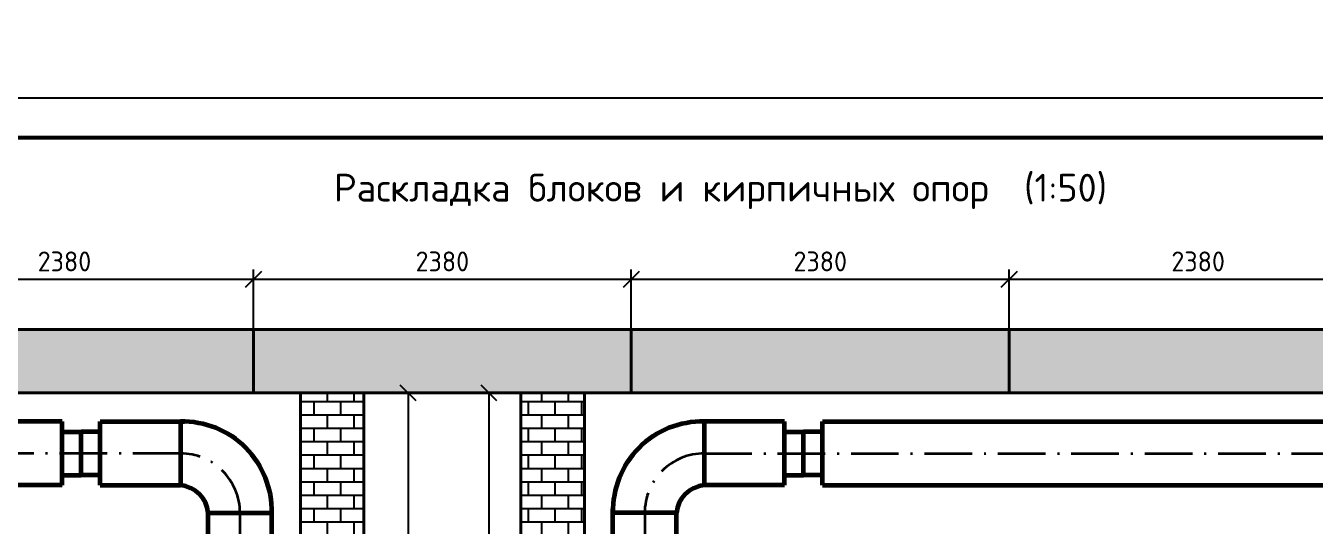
# Model space of a CAD drawing. Header units: millimetres. Extents: x 1601 to 15402, y -324 to 12625.
# Drawn here: x 12094.4 to 12256.8, y 684.3 to 747.3 of the extents above; entities that cross this region are included whole.
import ezdxf

# ---------------------------------------------------------------- set-up
doc = ezdxf.new("R2010")
doc.units = ezdxf.units.MM
doc.linetypes.add('ACAD_ISO10W100', pattern=[18.5, 12, -3, 0.5, -3])
doc.layers.add('2 Рамка обычные', color=1, linetype='Continuous', lineweight=60)
doc.layers.add('Основной', color=1, linetype='Continuous', lineweight=60)
doc.styles.add('-ISOCPEUR-', font='isocpeur.TTF')
doc.styles.add('GOST', font='GOST Common.ttf')
doc.dimstyles.new('М 1 к 50', dxfattribs={"dimtxt": 2.5, "dimasz": 2, "dimexe": 1.25, "dimexo": 0, "dimgap": 1, "dimtad": 1, "dimdec": 0, "dimlfac": 50, "dimzin": 0, "dimdsep": 46, "dimtxsty": 'GOST', "dimblk": 'OBLIQUE', "dimcen": 0, "dimclrd": 256, "dimclre": 256, "dimclrt": 256, "dimazin": 2, "dimtfac": 1, "dimtdec": 0, "dimtmove": 0, "dimatfit": 3, "dimldrblk": 'NONE', "dimfxl": 1.25, "dimtolj": 1, "dimtzin": 0, "dimlwd": -1, "dimlwe": -1, "dimarcsym": 2})

# ---------------------------------------------------------------- blocks, each defined once
blk = doc.blocks.new('_Oblique')
at = {"color": 0, "linetype": 'ByBlock', "lineweight": -2}
blk.add_line((-0.5, -0.5), (0.5, 0.5), dxfattribs=at)
blk = doc.blocks.new('*D855')
at = {"transparency": 16777216}
for p, q in [((12075.48, 709.1), (12075.48, 716.66)), ((12123.08, 709.1), (12123.08, 716.66)), ((12075.48, 715.41), (12123.08, 715.41))]:
    blk.add_line(p, q, dxfattribs=at)
at = {"layer": 'Defpoints', "color": 0, "transparency": 16777216}
for p in [(12123.08, 715.41), (12075.48, 709.1), (12123.08, 709.1)]:
    blk.add_point(p, dxfattribs=at)
at = {"transparency": 16777216, "xscale": 2, "yscale": 2, "zscale": 2, "rotation": 180}
blk.add_blockref('_Oblique', (12075.48, 715.41), dxfattribs=at)
at = {"transparency": 16777216, "xscale": 2, "yscale": 2, "zscale": 2}
blk.add_blockref('_Oblique', (12123.08, 715.41), dxfattribs=at)
at = {"transparency": 16777216, "insert": (12099.28, 717.66), "char_height": 2.5, "attachment_point": 5, "style": 'GOST'}
blk.add_mtext('\\A1;2380', dxfattribs=at)
blk = doc.blocks.new('_None')
blk = doc.blocks.new('*D856')
at = {"transparency": 16777216}
for p, q in [((12136.99, 701.1), (12143.82, 701.1)), ((12142.57, 701.1), (12142.57, 640.7)), ((12136.99, 640.7), (12143.82, 640.7))]:
    blk.add_line(p, q, dxfattribs=at)
at = {"layer": 'Defpoints', "color": 0, "transparency": 16777216}
for p in [(12136.99, 701.1), (12136.99, 640.7), (12142.57, 640.7)]:
    blk.add_point(p, dxfattribs=at)
at = {"transparency": 16777216, "xscale": 2, "yscale": 2, "zscale": 2}
for p, rotation in [((12142.57, 701.1), 90), ((12142.57, 640.7), 270)]:
    blk.add_blockref('_Oblique', p, dxfattribs=dict(at, rotation=rotation))
at = {"transparency": 16777216, "insert": (12140.32, 670.9), "char_height": 2.5, "attachment_point": 5, "rotation": 90, "style": 'GOST'}
blk.add_mtext('\\A1;3020', dxfattribs=at)
blk = doc.blocks.new('*D857')
at = {"transparency": 16777216}
for p, q in [((12156.77, 701.1), (12151.5, 701.1)), ((12152.75, 701.1), (12152.75, 640.7)), ((12156.77, 640.7), (12151.5, 640.7))]:
    blk.add_line(p, q, dxfattribs=at)
at = {"layer": 'Defpoints', "color": 0, "transparency": 16777216}
for p in [(12156.77, 701.1), (12152.75, 640.7), (12156.77, 640.7)]:
    blk.add_point(p, dxfattribs=at)
at = {"transparency": 16777216, "xscale": 2, "yscale": 2, "zscale": 2}
for p, rotation in [((12152.75, 701.1), 90), ((12152.75, 640.7), 270)]:
    blk.add_blockref('_Oblique', p, dxfattribs=dict(at, rotation=rotation))
at = {"transparency": 16777216, "insert": (12150.5, 670.9), "char_height": 2.5, "attachment_point": 5, "rotation": 90, "style": 'GOST'}
blk.add_mtext('\\A1;3020', dxfattribs=at)
blk = doc.blocks.new('*D858')
at = {"transparency": 16777216}
for p, q in [((12123.08, 709.1), (12123.08, 716.66)), ((12170.68, 709.1), (12170.68, 716.66)), ((12123.08, 715.41), (12170.68, 715.41))]:
    blk.add_line(p, q, dxfattribs=at)
at = {"layer": 'Defpoints', "color": 0, "transparency": 16777216}
for p in [(12170.68, 715.41), (12123.08, 709.1), (12170.68, 709.1)]:
    blk.add_point(p, dxfattribs=at)
at = {"transparency": 16777216, "xscale": 2, "yscale": 2, "zscale": 2, "rotation": 180}
blk.add_blockref('_Oblique', (12123.08, 715.41), dxfattribs=at)
at = {"transparency": 16777216, "xscale": 2, "yscale": 2, "zscale": 2}
blk.add_blockref('_Oblique', (12170.68, 715.41), dxfattribs=at)
at = {"transparency": 16777216, "insert": (12146.88, 717.66), "char_height": 2.5, "attachment_point": 5, "style": 'GOST'}
blk.add_mtext('\\A1;2380', dxfattribs=at)
blk = doc.blocks.new('*D859')
at = {"transparency": 16777216}
for p, q in [((12170.68, 709.1), (12170.68, 716.66)), ((12218.28, 709.1), (12218.28, 716.66)), ((12170.68, 715.41), (12218.28, 715.41))]:
    blk.add_line(p, q, dxfattribs=at)
at = {"layer": 'Defpoints', "color": 0, "transparency": 16777216}
for p in [(12218.28, 715.41), (12170.68, 709.1), (12218.28, 709.1)]:
    blk.add_point(p, dxfattribs=at)
at = {"transparency": 16777216, "xscale": 2, "yscale": 2, "zscale": 2, "rotation": 180}
blk.add_blockref('_Oblique', (12170.68, 715.41), dxfattribs=at)
at = {"transparency": 16777216, "xscale": 2, "yscale": 2, "zscale": 2}
blk.add_blockref('_Oblique', (12218.28, 715.41), dxfattribs=at)
at = {"transparency": 16777216, "insert": (12194.48, 717.66), "char_height": 2.5, "attachment_point": 5, "style": 'GOST'}
blk.add_mtext('\\A1;2380', dxfattribs=at)
blk = doc.blocks.new('*D860')
at = {"transparency": 16777216}
for p, q in [((12218.28, 709.1), (12218.28, 716.66)), ((12265.88, 709.1), (12265.88, 716.66)), ((12218.28, 715.41), (12265.88, 715.41))]:
    blk.add_line(p, q, dxfattribs=at)
at = {"layer": 'Defpoints', "color": 0, "transparency": 16777216}
for p in [(12265.88, 715.41), (12218.28, 709.1), (12265.88, 709.1)]:
    blk.add_point(p, dxfattribs=at)
at = {"transparency": 16777216, "xscale": 2, "yscale": 2, "zscale": 2, "rotation": 180}
blk.add_blockref('_Oblique', (12218.28, 715.41), dxfattribs=at)
at = {"transparency": 16777216, "xscale": 2, "yscale": 2, "zscale": 2}
blk.add_blockref('_Oblique', (12265.88, 715.41), dxfattribs=at)
at = {"transparency": 16777216, "insert": (12242.08, 717.66), "char_height": 2.5, "attachment_point": 5, "style": 'GOST'}
blk.add_mtext('\\A1;2380', dxfattribs=at)

msp = doc.modelspace()

# ---------------------------------------------------------------- hatches: boundary and pattern name
h = msp.add_hatch()
h.set_pattern_fill('ANSI36', scale=0.43)
h.set_pattern_definition([(45, (4032.3505, -1408.6681), (0.72403315, 2.65478822), [3.413125, -0.682625, 0, -0.682625])])
h.paths.add_polyline_path([(12301.5736, 369.486), (12253.9736, 369.486), (12253.9736, 357.886), (12301.5736, 357.886)])
h.paths.add_polyline_path([(12121.3924, 584.2362), (12185.4424, 584.2362), (12185.4424, 592.6362), (12121.3924, 592.6362)], flags=9)
h.paths.add_polyline_path([(12107.1725, 738.9123), (12204.4725, 738.9123), (12204.4725, 747.3123), (12107.1725, 747.3123)], flags=9)
h.paths.add_polyline_path([(11958.8606, 487.0152), (11962.3606, 487.0152), (11962.3606, 494.7311), (11958.8606, 494.7311)], flags=9)
h.paths.add_polyline_path([(12291.3996, 486.3315), (12294.8996, 486.3315), (12294.8996, 494.0474), (12291.3996, 494.0474)], flags=9)
h = msp.add_hatch()
h.set_pattern_fill('ANSI36', scale=0.43)
h.set_pattern_definition([(45, (3979.5856, -1330.8793), (0.72403315, 2.65478822), [3.413125, -0.682625, 0, -0.682625])])
h.paths.add_polyline_path([(11980.279, 709.1018), (11932.679, 709.1018), (11932.679, 701.1018), (11980.279, 701.1018)])
h.paths.add_polyline_path([(12027.879, 709.1018), (11980.279, 709.1018), (11980.279, 701.1018), (12027.879, 701.1018)])
h.paths.add_polyline_path([(12075.479, 709.1018), (12027.879, 709.1018), (12027.879, 701.1018), (12075.479, 701.1018)])
h.paths.add_polyline_path([(12123.079, 709.1018), (12075.479, 709.1018), (12075.479, 701.1018), (12123.079, 701.1018)])
h.paths.add_polyline_path([(12170.679, 709.1018), (12123.079, 709.1018), (12123.079, 701.1018), (12170.679, 701.1018)])
h.paths.add_polyline_path([(12218.279, 709.1018), (12170.679, 709.1018), (12170.679, 701.1018), (12218.279, 701.1018)])
h.paths.add_polyline_path([(12265.879, 709.1018), (12218.279, 709.1018), (12218.279, 701.1018), (12265.879, 701.1018)])
h.paths.add_polyline_path([(12313.479, 709.1018), (12265.879, 709.1018), (12265.879, 701.1018), (12313.479, 701.1018)])
h.paths.add_polyline_path([(12361.079, 709.1018), (12313.479, 709.1018), (12313.479, 701.1018), (12361.079, 701.1018)])
h = msp.add_hatch()
h.set_pattern_fill('AR-B816', scale=0.0083)
h.set_pattern_definition([(0, (3979.5856, -1425.0167), (0, 1.68656), []), (90, (3979.5856, -1425.0167), (-1.68656, 1.68656), [1.68656, -1.68656])])
h.paths.add_polyline_path([(12136.9911, 701.1018), (12128.9911, 701.1018), (12128.9911, 640.7018), (12136.9911, 640.7018)])
h.paths.add_polyline_path([(12164.767, 701.1018), (12156.767, 701.1018), (12156.767, 640.7018), (12164.767, 640.7018)])

# ---------------------------------------------------------------- linework, layer by layer
msp.add_line((12248.0957, 701.1018), (12112.3807, 701.1018))
at = {"color": 3, "linetype": 'ACAD_ISO10W100', "lineweight": 35, "ltscale": 0.5}
for p, q in [((12113.9023, 693.4984), (11962.6699, 693.4984)), ((12179.8558, 693.4984), (12331.0881, 693.4984)), ((12121.3901, 686.002), (12121.3939, 640.9966)), ((12172.3679, 686.002), (12172.3641, 640.9966))]:
    msp.add_line(p, q, dxfattribs=at)
msp.add_lwpolyline([(11907.801, 738.2356), (12501.801, 738.2356), (12501.801, 318.2356), (11907.801, 318.2356)], close=True)
at = {"const_width": 0.5}
msp.add_lwpolyline([(11927.801, 733.2356), (12496.801, 733.2356), (12496.801, 323.2356), (11927.801, 323.2356)], close=True, dxfattribs=at)
at = {"lineweight": 40}
for points in [[(12075.479, 709.1018), (12123.079, 709.1018), (12123.079, 701.1018), (12075.479, 701.1018)], [(12123.079, 709.1018), (12170.679, 709.1018), (12170.679, 701.1018), (12123.079, 701.1018)], [(12218.279, 709.1018), (12170.679, 709.1018), (12170.679, 701.1018), (12218.279, 701.1018)], [(12265.879, 709.1018), (12218.279, 709.1018), (12218.279, 701.1018), (12265.879, 701.1018)], [(12136.9911, 701.1018), (12136.9911, 640.7018), (12128.9911, 640.7018), (12128.9911, 701.1018)], [(12156.767, 701.1018), (12156.767, 640.7018), (12164.767, 640.7018), (12164.767, 701.1018)]]:
    msp.add_lwpolyline(points, close=True, dxfattribs=at)
at = {"color": 3, "linetype": 'ACAD_ISO10W100', "lineweight": 35, "ltscale": 0.5}
for centre, start, end in [((12113.8962, 686.0045), 359.981201, 90.0464), ((12179.8618, 686.0045), 89.9536, 180.018799)]:
    msp.add_arc(centre, 7.4939, start, end, dxfattribs=at)
at = {"layer": '2 Рамка обычные'}
for p, q in [((12098.9901, 697.5009), (11962.9602, 697.5009)), ((12098.9901, 689.5009), (12098.9901, 697.5009)), ((12103.7901, 689.5009), (12103.7901, 697.5009)), ((12103.7901, 697.5009), (12114.418, 697.5009)), ((12113.9023, 697.5009), (12113.9023, 689.5009)), ((12189.9679, 697.5009), (12179.34, 697.5009)), ((12179.8558, 697.5009), (12179.8558, 689.5009)), ((12189.9679, 689.5009), (12189.9679, 697.5009)), ((12194.7679, 689.5009), (12194.7679, 697.5009)), ((12194.7679, 697.5009), (12330.7978, 697.5009)), ((12098.9901, 696.2309), (12101.3901, 696.2309)), ((12103.7901, 696.2309), (12101.3901, 696.2309)), ((12101.3901, 690.7671), (12101.3901, 696.2271)), ((12101.3901, 690.7671), (12101.3901, 696.2271)), ((12189.9679, 696.2309), (12192.3679, 696.2309)), ((12194.7679, 696.2309), (12192.3679, 696.2309)), ((12192.3679, 690.7671), (12192.3679, 696.2271)), ((12192.3679, 690.7671), (12192.3679, 696.2271)), ((12098.9901, 690.7709), (12101.3901, 690.7709)), ((12103.7901, 690.7709), (12101.3901, 690.7709)), ((12189.9679, 690.7709), (12192.3679, 690.7709)), ((12194.7679, 690.7709), (12192.3679, 690.7709)), ((12098.9901, 689.5009), (11962.9602, 689.5009)), ((12103.7901, 689.5009), (12113.9023, 689.5009)), ((12189.9679, 689.5009), (12179.8558, 689.5009)), ((12194.7679, 689.5009), (12330.7978, 689.5009)), ((12117.3901, 686.002), (12125.3901, 686.002)), ((12117.3901, 675.9009), (12117.3901, 686.002)), ((12125.3901, 675.9009), (12125.3901, 686.5392)), ((12168.3679, 675.9009), (12168.3679, 686.5392)), ((12176.3679, 686.002), (12168.3679, 686.002)), ((12176.3679, 675.9009), (12176.3679, 686.002))]:
    msp.add_line(p, q, dxfattribs=at)
for centre, radius, start, end in [((12114.1601, 686.2706), 11.2332, 358.629861, 91.315383), ((12179.5979, 686.2706), 11.2332, 88.684617, 181.370139), ((12113.5519, 685.6637), 3.8531, 5.037336, 84.782512), ((12180.2062, 685.6637), 3.8531, 95.217488, 174.962664)]:
    msp.add_arc(centre, radius, start, end, dxfattribs=at)

# ---------------------------------------------------------------- dimensions: what is measured, and where the dimension line sits
dim = msp.add_linear_dim(base=(12123.079, 715.4101), p1=(12075.479, 709.1018), p2=(12123.079, 709.1018), dimstyle='М 1 к 50')
dim.commit()
dim.dimension.update_dxf_attribs({"geometry": '*D855', "text_midpoint": (12099.279, 717.6601)})
for base, p1, p2, picture, middle in [((12170.679, 715.4101), (12123.079, 709.1018), (12170.679, 709.1018), '*D858', (12146.879, 717.6601)), ((12218.279, 715.4101), (12170.679, 709.1018), (12218.279, 709.1018), '*D859', (12194.479, 717.6601)), ((12265.879, 715.4101), (12218.279, 709.1018), (12265.879, 709.1018), '*D860', (12242.079, 717.6601))]:
    dim = msp.add_linear_dim(base=base, p1=p1, p2=p2, dimstyle='М 1 к 50', override={"dimtmove": 1})
    dim.commit()
    dim.dimension.update_dxf_attribs({"geometry": picture, "text_midpoint": middle})
for base, p1, p2, picture, middle in [((12142.5731, 640.7018), (12136.9911, 701.1018), (12136.9911, 640.7018), '*D856', (12140.3231, 670.9018)), ((12152.7539, 640.7018), (12156.767, 701.1018), (12156.767, 640.7018), '*D857', (12150.5039, 670.9018))]:
    dim = msp.add_linear_dim(base=base, p1=p1, p2=p2, angle=90, dimstyle='М 1 к 50')
    dim.commit()
    dim.dimension.update_dxf_attribs({"geometry": picture, "text_midpoint": middle})

# ---------------------------------------------------------------- next in the draw order: texts
at = {"layer": 'Основной', "insert": (12230.6069, 728.6888), "char_height": 3.5, "attachment_point": 3, "style": '-ISOCPEUR-', "bg_fill": 3, "box_fill_scale": 1.5, "bg_fill_color": 256, "bg_fill_transparency": 0}
msp.add_mtext_dynamic_manual_height_columns('{\\C0;Раскладка блоков и кирпичных опор  (1:50)}', width=149.56866, gutter_width=5, heights=[0], dxfattribs=at)

doc.saveas('drawing.dxf')
